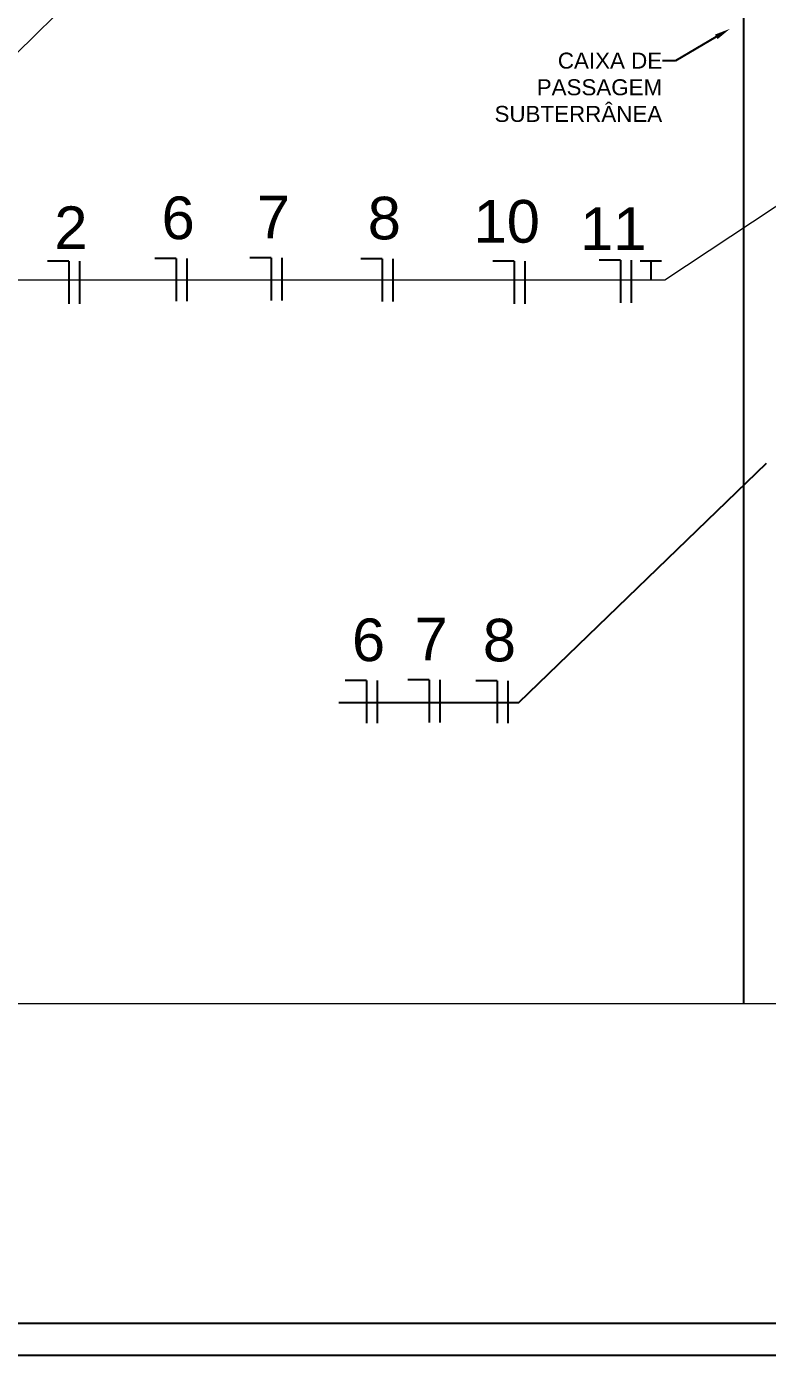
# Model space of a CAD drawing. Header units: millimetres. Extents: x 100 to 1222, y 100 to 694.
# Drawn here: x 230.73 to 248.09, y 513.11 to 544.28 of the extents above; entities that cross this region are included whole.
import ezdxf
from ezdxf import colors
from ezdxf.entities.mleader import LeaderData, LeaderLine
from ezdxf.math import Vec2, Vec3

# ---------------------------------------------------------------- set-up
doc = ezdxf.new("R2010")
doc.units = ezdxf.units.MM
doc.linetypes.add('DASHED', pattern=[0.75, 0.5, -0.25])
for name, color, linetype, lineweight in [('COTAS', 5, 'Continuous', 5), ('dados', 4, 'DASHED', 5), ('PAREDE', 7, 'Continuous', 9)]:
    doc.layers.add(name, color=color, linetype=linetype, lineweight=lineweight)
doc.layers.add('PAREDES', color=7, linetype='Continuous')
doc.styles.add('Annotative', font='Arial.ttf')
doc.styles.get("Standard").update_dxf_attribs({"font": 'Arial.ttf'})

msp = doc.modelspace()

# ---------------------------------------------------------------- linework, layer by layer
at = {"color": 2}
for p, q in [((247.528, 545.754), (247.528, 521.362)), ((231.717, 538.781), (231.217, 538.781)), ((231.717, 538.781), (231.717, 537.781)), ((231.967, 538.781), (231.967, 537.781)), ((234.231, 538.842), (233.731, 538.842)), ((234.231, 538.842), (234.231, 537.842)), ((234.481, 538.842), (234.481, 537.842)), ((236.464, 538.859), (235.964, 538.859)), ((236.464, 538.859), (236.464, 537.859)), ((236.714, 538.859), (236.714, 537.859)), ((239.062, 538.836), (238.562, 538.836)), ((239.062, 538.836), (239.062, 537.836)), ((239.312, 538.836), (239.312, 537.836)), ((242.156, 538.781), (241.656, 538.781)), ((242.156, 538.781), (242.156, 537.781)), ((242.406, 538.781), (242.406, 537.781)), ((244.652, 538.8), (244.152, 538.8)), ((244.652, 538.8), (244.652, 537.8)), ((244.902, 538.8), (244.902, 537.8)), ((245.612, 538.78), (245.112, 538.78)), ((245.362, 538.78), (245.362, 538.335)), ((242.268, 528.43), (248.068, 534.04)), ((238.693, 528.944), (238.193, 528.944)), ((238.693, 528.944), (238.693, 527.944)), ((238.943, 528.944), (238.943, 527.944)), ((240.161, 528.961), (239.661, 528.961)), ((240.161, 528.961), (240.161, 527.961)), ((240.411, 528.961), (240.411, 527.961)), ((241.759, 528.938), (241.259, 528.938)), ((241.759, 528.938), (241.759, 527.938)), ((242.009, 528.938), (242.009, 527.938)), ((238.048, 528.43), (242.268, 528.43))]:
    msp.add_line(p, q, dxfattribs=at)
at = {"layer": 'dados', "color": 2, "linetype": 'Continuous'}
for p, q in [((255.874, 545.082), (245.684, 538.336)), ((245.684, 538.336), (228.505, 538.336))]:
    msp.add_line(p, q, dxfattribs=at)
at = {"layer": 'PAREDE'}
for p, q in [((223.467, 536.737), (241.525, 554.508)), ((256.525, 521.362), (223.467, 521.362))]:
    msp.add_line(p, q, dxfattribs=at)
at = {"layer": 'PAREDES'}
for p, q in [((390.4, 513.862), (215.967, 513.863)), ((391.15, 513.112), (215.217, 513.113))]:
    msp.add_line(p, q, dxfattribs=at)
msp.add_lwpolyline([(203.164, 513.113), (203.217, 609.525), (403.15, 555.862), (403.15, 513.112)], close=True, dxfattribs=at)

# ---------------------------------------------------------------- texts
at = {"color": 2, "style": 'Annotative'}
for s, p in [('6', (233.894, 539.295)), ('7', (236.127, 539.312)), ('8', (238.725, 539.289)), ('10', (241.206, 539.213)), ('2', (231.38, 539.063)), ('11', (243.702, 539.038)), ('6', (238.356, 529.397)), ('7', (239.824, 529.415)), ('8', (241.422, 529.391))]:
    msp.add_text(s, height=1, dxfattribs=at).set_placement(p)

# ---------------------------------------------------------------- leaders
at = {"layer": 'COTAS', "color": 2}
ml = msp.add_multileader_mtext('Standard', dxfattribs=at)
ml.set_content('PASSAGEM DE \\PCABOS SOB A RUA\\PENVELOPE DE CONCRETO ', color=2)
ml.set_leader_properties()
ml.build(insert=Vec2(0, 0))
ml.multileader.update_dxf_attribs({"arrow_head_size": 0.375})
ctx = ml.context
ctx.base_point, ctx.char_height, ctx.arrow_head_size, ctx.landing_gap_size, ctx.plane_origin = Vec3(247.072, 548.049), 0.375, 0.375, 0.0075, Vec3(244.222, 545.017)
notes = []
notes.append((ctx, [(0, (1, 1, 0), (247.042, 548.049), (1, 0), 0.03, [(0, [(245.709, 545.754)], 0, [])])]))
ctx.mtext.insert, ctx.mtext.flow_direction = Vec3(247.08, 548.24), 5
ml = msp.add_multileader_mtext('Standard', dxfattribs=at)
ml.set_content('CAIXA DE\\PPASSAGEM\\PSUBTERRÂNEA', color=2)
ml.set_leader_properties()
ml.build(insert=Vec2(0, 0))
ml.multileader.update_dxf_attribs({"arrow_head_size": 0.375})
ctx = ml.context
ctx.base_point, ctx.char_height, ctx.arrow_head_size, ctx.landing_gap_size, ctx.plane_origin = Vec3(241.71, 543.48), 0.375, 0.375, 0.0075, Vec3(240.921, 541.433)
ctx.text_align_type = 2
notes.append((ctx, [(1, (1, 1, 0), (245.938, 543.48), (-1, 0), 0.305, [(0, [(247.215, 544.229)], 0, [])])]))
ctx.mtext.insert, ctx.mtext.alignment, ctx.mtext.flow_direction = Vec3(245.625, 543.67), 3, 5
for ctx, leaders in notes:
    for number, flags, end, landing, length, lines in leaders:
        leader = LeaderData()
        leader.index, (leader.has_last_leader_line, leader.has_dogleg_vector, leader.attachment_direction) = number, flags
        leader.last_leader_point, leader.dogleg_vector, leader.dogleg_length = Vec3(end), Vec3(landing), length
        for number, points, colour, breaks in lines:
            line = LeaderLine()
            line.index, line.vertices, line.color, line.breaks = number, Vec3.list(points), colors.encode_raw_color(colour), breaks
            leader.lines.append(line)
        ctx.leaders.append(leader)

doc.saveas('drawing.dxf')
